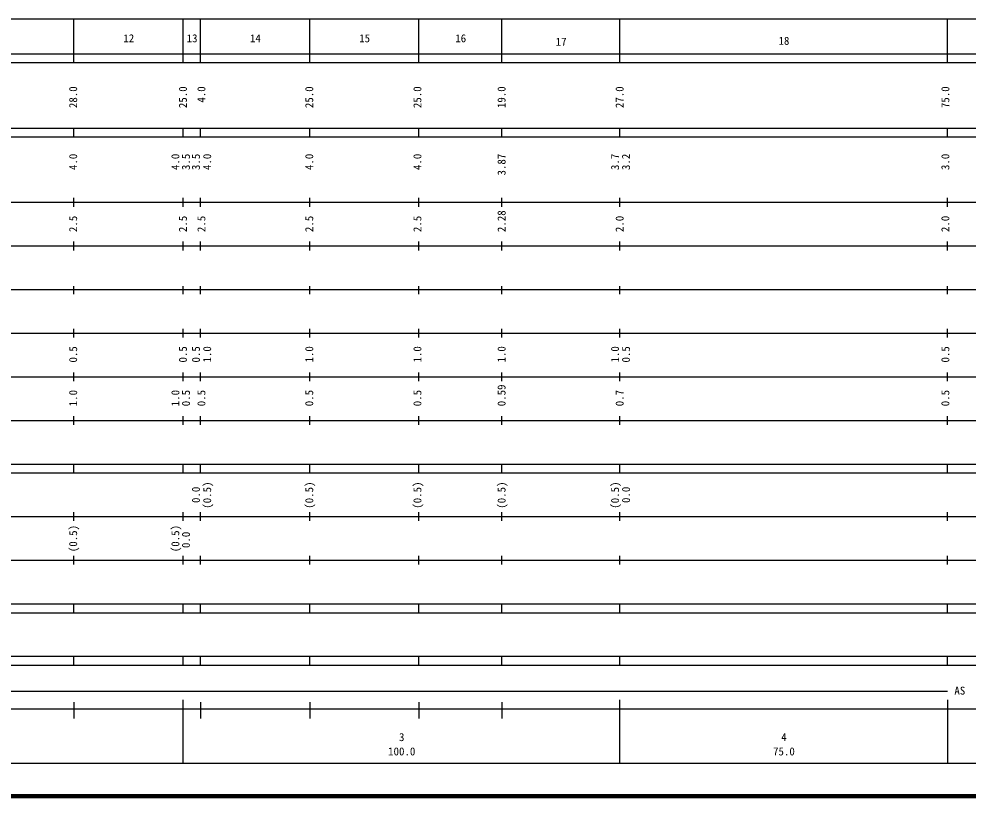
# Model space of a CAD drawing. Units: millimetres on the paper, enlarged 1000 times. Extents: x 40000 to 680000, y 20000 to 380000.
# Drawn here: x 290283 to 507774, y 20000 to 198000 of the extents above; entities that cross this region are included whole.
import ezdxf
from ezdxf.enums import TextEntityAlignment as Align

# ---------------------------------------------------------------- set-up
doc = ezdxf.new("R2010")
doc.units = ezdxf.units.MM
doc.header["$LTSCALE"] = 1000
doc.layers.add('M-TTL', color=2, linetype='Continuous', lineweight=140)
doc.layers.add('M-TTL-BAND', color=7, linetype='Continuous', lineweight=25)
doc.styles.add('ＭＳ ゴシック', font='')
doc.styles.get('ＭＳ ゴシック').set_extended_font_data('MS Gothic')

msp = doc.modelspace()

# ---------------------------------------------------------------- linework, layer by layer
at = {"layer": 'M-TTL'}
msp.add_line((40000, 20000), (680000, 20000), dxfattribs=at)
at = {"layer": 'M-TTL-BAND'}
for p, q in [((68000, 198000), (579000, 198000)), ((302848, 188000), (302848, 198000)), ((327848, 188000), (327848, 198000)), ((331848, 188000), (331848, 198000)), ((356848, 188000), (356848, 198000)), ((381848, 188000), (381848, 198000)), ((400848, 188000), (400848, 198000)), ((427848, 188000), (427848, 198000)), ((502848, 188000), (502848, 198000)), ((40000, 190000), (579000, 190000)), ((40000, 188000), (579000, 188000)), ((40000, 173000), (579000, 173000)), ((302848, 171000), (302848, 173000)), ((327848, 171000), (327848, 173000)), ((331848, 171000), (331848, 173000)), ((356848, 171000), (356848, 173000)), ((381848, 171000), (381848, 173000)), ((400848, 171000), (400848, 173000)), ((427848, 171000), (427848, 173000)), ((502848, 171000), (502848, 173000)), ((40000, 171000), (579000, 171000)), ((302848, 155000), (302848, 157000)), ((327848, 155000), (327848, 157000)), ((331848, 155000), (331848, 157000)), ((356848, 155000), (356848, 157000)), ((381848, 155000), (381848, 157000)), ((400848, 155000), (400848, 157000)), ((427848, 155000), (427848, 157000)), ((502848, 155000), (502848, 157000)), ((40000, 156000), (579000, 156000)), ((46000, 146000), (579000, 146000)), ((302848, 145000), (302848, 147000)), ((327848, 145000), (327848, 147000)), ((331848, 145000), (331848, 147000)), ((356848, 145000), (356848, 147000)), ((381848, 145000), (381848, 147000)), ((400848, 145000), (400848, 147000)), ((427848, 145000), (427848, 147000)), ((502848, 145000), (502848, 147000)), ((52000, 136000), (579000, 136000)), ((302848, 135000), (302848, 136832)), ((327848, 135000), (327848, 136832)), ((331848, 135000), (331848, 136832)), ((356848, 135000), (356848, 136832)), ((381848, 135000), (381848, 136832)), ((400848, 135000), (400848, 136832)), ((427848, 135000), (427848, 136832)), ((502848, 135000), (502848, 136832)), ((302848, 125000), (302848, 127000)), ((327848, 125000), (327848, 127000)), ((331848, 125000), (331848, 127000)), ((356848, 125000), (356848, 127000)), ((381848, 125000), (381848, 127000)), ((400848, 125000), (400848, 127000)), ((427848, 125000), (427848, 127000)), ((502848, 125000), (502848, 127000)), ((46000, 126000), (579000, 126000)), ((52000, 116000), (579000, 116000)), ((302848, 115000), (302848, 117000)), ((327848, 115000), (327848, 117000)), ((331848, 115000), (331848, 117000)), ((356848, 115000), (356848, 117000)), ((381848, 115000), (381848, 117000)), ((400848, 115000), (400848, 117000)), ((427848, 115000), (427848, 117000)), ((502848, 115000), (502848, 117000)), ((302848, 105000), (302848, 107000)), ((327848, 105000), (327848, 107000)), ((331848, 105000), (331848, 107000)), ((356848, 105000), (356848, 107000)), ((381848, 105000), (381848, 107000)), ((400848, 105000), (400848, 107000)), ((427848, 105000), (427848, 107000)), ((502848, 105000), (502848, 107000)), ((46000, 106000), (579000, 106000)), ((40000, 96000), (579000, 96000)), ((302848, 94000), (302848, 96000)), ((327848, 94000), (327848, 96000)), ((331848, 94000), (331848, 96000)), ((356848, 94000), (356848, 96000)), ((381848, 94000), (381848, 96000)), ((400848, 94000), (400848, 96000)), ((427848, 94000), (427848, 96000)), ((502848, 94000), (502848, 96000)), ((40000, 94000), (579000, 94000)), ((302848, 83000), (302848, 85000)), ((327848, 83000), (327848, 85000)), ((331848, 83000), (331848, 85000)), ((356848, 83000), (356848, 85000)), ((381848, 83000), (381848, 85000)), ((400848, 83000), (400848, 85000)), ((427848, 83000), (427848, 85000)), ((502848, 83000), (502848, 85000)), ((49000, 84000), (579000, 84000)), ((40000, 74000), (579000, 74000)), ((302848, 73000), (302848, 75000)), ((327848, 73000), (327848, 75000)), ((331848, 73000), (331848, 75000)), ((356848, 73000), (356848, 75000)), ((381848, 73000), (381848, 75000)), ((400848, 73000), (400848, 75000)), ((427848, 73000), (427848, 75000)), ((502848, 73000), (502848, 75000)), ((40000, 64000), (579000, 64000)), ((302848, 62000), (302848, 64000)), ((327848, 62000), (327848, 64000)), ((331848, 62000), (331848, 64000)), ((356848, 62000), (356848, 64000)), ((381848, 62000), (381848, 64000)), ((400848, 62000), (400848, 64000)), ((427848, 62000), (427848, 64000)), ((502848, 62000), (502848, 64000)), ((40000, 62000), (579000, 62000)), ((40000, 52000), (579000, 52000)), ((302848, 50000), (302848, 52000)), ((327848, 50000), (327848, 52000)), ((331848, 50000), (331848, 52000)), ((356848, 50000), (356848, 52000)), ((381848, 50000), (381848, 52000)), ((400848, 50000), (400848, 52000)), ((427848, 50000), (427848, 52000)), ((502848, 50000), (502848, 52000)), ((40000, 50000), (579000, 50000)), ((127848, 44000), (502848, 44000)), ((302848, 41483), (302848, 37738)), ((327848, 27500), (327848, 42000)), ((331848, 41483), (331848, 37738)), ((356848, 41483), (356848, 37738)), ((381848, 41483), (381848, 37738)), ((400848, 41483), (400848, 37738)), ((427848, 27500), (427848, 42000)), ((502848, 42000), (502848, 27500)), ((40000, 40000), (579000, 40000)), ((68000, 27500), (579000, 27500))]:
    msp.add_line(p, q, dxfattribs=at)

# ---------------------------------------------------------------- texts
at = {"layer": 'M-TTL-BAND', "style": 'ＭＳ ゴシック'}
for s, p in [('12', (314161, 192116)), ('13', (328661, 192116)), ('14', (343161, 192116)), ('15', (368161, 192116)), ('16', (390161, 192116)), ('17', (413161, 191321)), ('18', (464161, 191530)), ('AS', (504422, 42677)), ('3', (377286, 32031)), ('4', (464786, 32031)), ('100.0', (374786, 28751)), ('75.0', (462911, 28751))]:
    msp.add_text(s, height=1833, dxfattribs=at).set_placement(p, align=Align.BOTTOM_LEFT)
for s, p in [('28.0', (304140, 177587)), ('25.0', (329268, 177587)), (' 4.0', (333499, 177587)), ('25.0', (358189, 177587)), ('25.0', (382951, 177587)), ('19.0', (402222, 177587)), ('27.0', (429244, 177587)), ('75.0', (503814, 177587)), ('  4.0', (304140, 160901)), ('  4.0', (327534, 160901)), ('  3.5', (329963, 160901)), ('  3.5', (332249, 160901)), ('  4.0', (334820, 160901)), ('  4.0', (358189, 160901)), ('  4.0', (382951, 160901)), (' 3.87', (402222, 160901)), ('  3.7', (428196, 160901)), ('  3.2', (430710, 160901)), ('  3.0', (503814, 160901)), ('2.5', (304140, 149185)), ('2.5', (329268, 149185)), ('2.5', (333499, 149185)), ('2.5', (358189, 149185)), ('2.5', (382951, 149185)), ('2.28', (402222, 149185)), ('2.0', (429244, 149185)), ('2.0', (503814, 149185)), ('0.5', (304140, 119301)), ('0.5', (329268, 119301)), ('0.5', (332249, 119301)), ('1.0', (334820, 119301)), ('1.0', (358189, 119301)), ('1.0', (382951, 119301)), ('1.0', (402222, 119301)), ('1.0', (428196, 119301)), ('0.5', (430710, 119301)), ('0.5', (503814, 119301)), ('0.59', (402222, 109283)), ('1.0', (304140, 109283)), ('1.0', (327534, 109283)), ('0.5', (329963, 109283)), ('0.5', (333499, 109283)), ('0.5', (358189, 109283)), ('0.5', (382951, 109283)), ('0.7', (429244, 109283)), ('0.5', (503814, 109283)), ('(0.5)', (334820, 85806)), ('(0.5)', (358189, 85806)), ('(0.5)', (382951, 85806)), ('(0.5)', (402222, 85806)), ('(0.5)', (428196, 85806)), ('0.0', (332249, 87120)), ('0.0', (430710, 87120)), ('(0.5)', (304140, 75862)), ('(0.5)', (327534, 75862)), ('0.0', (329963, 76803))]:
    msp.add_text(s, height=1833, rotation=90, dxfattribs=at).set_placement(p, align=Align.BOTTOM_LEFT)

doc.saveas('drawing.dxf')
